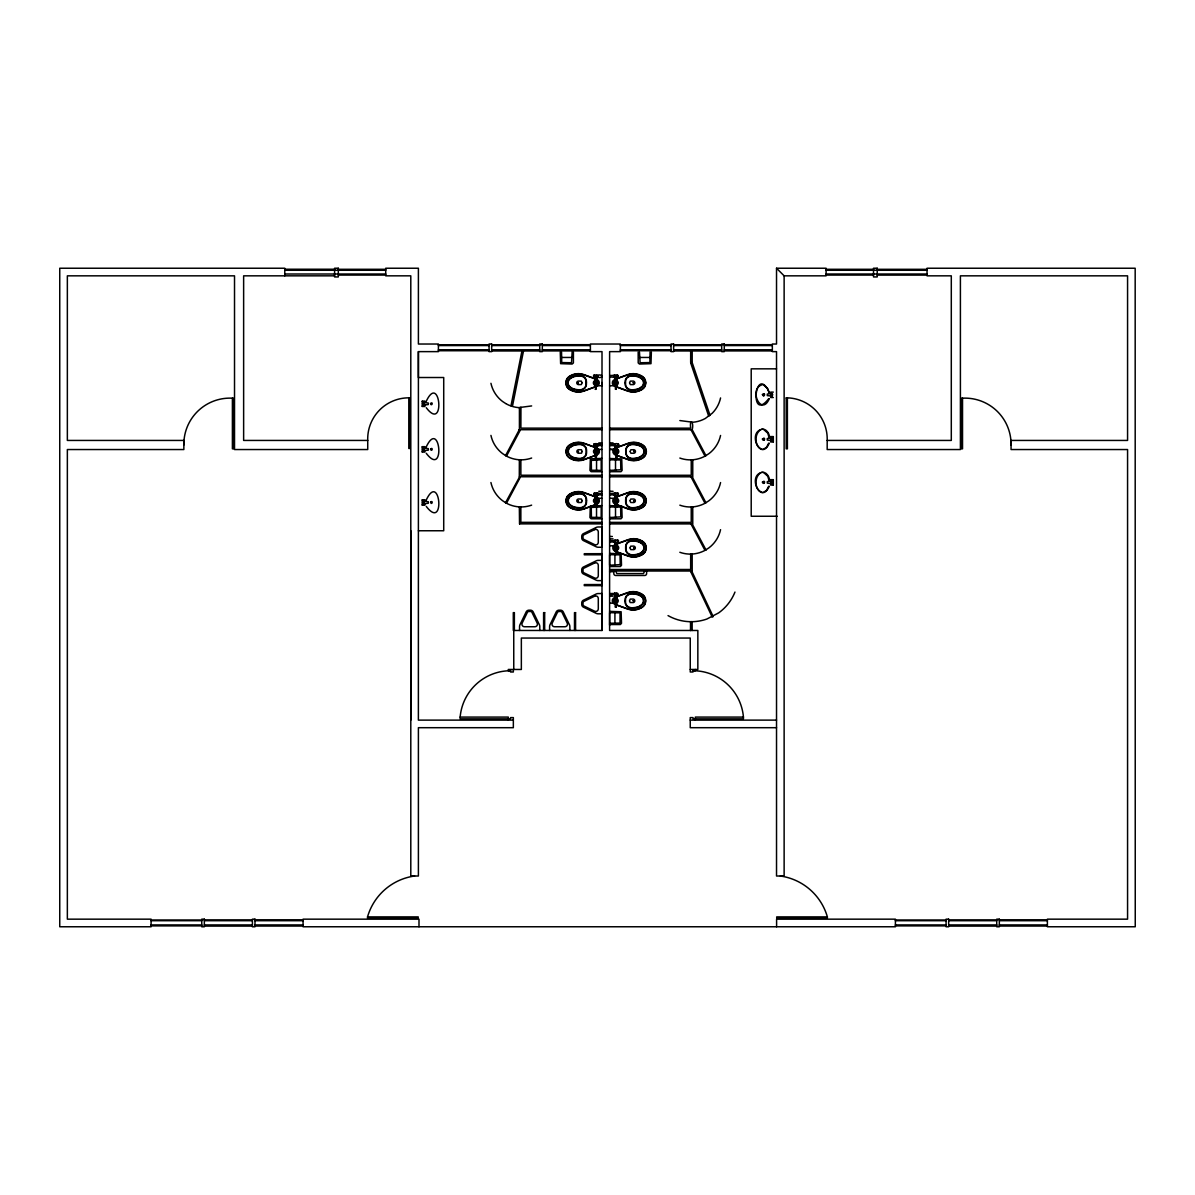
<?xml version="1.0" encoding="UTF-8"?>
<svg xmlns="http://www.w3.org/2000/svg" width="1195" height="1195" viewBox="0 0 1195 1195"><rect width="100%" height="100%" fill="white"/><g stroke="black" fill="none" stroke-linecap="round" stroke-linejoin="round"><path stroke-width="1.5" d="M410.796 530.759L410.796 876.01L418.399 876.01L418.399 727.695L513.342 727.695L513.342 717.597L510.564 717.597L510.564 718.852L460.15 718.852L460.15 717.09A50.683 50.683 0 0 1 510.564 670.724L510.564 671.993L513.342 671.993L513.342 669.469M410.796 720.122L410.796 275.836L385.716 275.836L385.716 268.233L418.399 268.233L418.399 344.026L438.416 344.026L438.416 351.629L418.399 351.629L418.384 720.122L513.342 720.122M519.526 524.007L519.347 507.113L520.856 507.113L520.856 522.349L601.996 522.379M519.556 476.895L505.545 502.692L506.501 503.2L520.258 477.283L519.302 476.775L519.362 460L520.871 460L520.871 475.237L601.996 475.266L601.996 476.79L519.556 476.76M560.261 352.137L560.619 363.668L572.151 364.042L573.406 362.951L573.421 352.137M561.545 352.092L561.725 362.563L571.509 362.757L572.136 352.092M598.008 493.326L598.008 495.044L596.917 495.178A1.882 1.882 0 0 1 594.841 495.223L593.766 495.044L594.259 493.326M594.259 495.178L594.722 493.191A2.629 2.629 0 0 1 597.052 493.191L597.156 495.178M594.273 445.899L594.737 443.898A2.629 2.629 0 0 1 597.067 443.913L597.171 445.899M594.139 375.275L594.722 377.291A1.882 1.882 0 0 0 596.798 377.291L597.888 377.127L597.888 375.409L596.932 375.275A2.629 2.629 0 0 0 594.602 375.275L593.631 375.409L593.631 377.127L594.109 375.544M594.602 377.261L594.602 375.275M594.677 498.688A2.405 2.405 0 0 1 598.292 500.78A2.405 2.405 0 0 1 594.677 502.856A2.405 2.405 0 0 1 594.677 498.688L596.992 498.644M594.722 493.191L594.751 497.045L597.022 497.045L597.052 493.191M594.692 449.395A2.405 2.405 0 0 1 598.307 451.486A2.405 2.405 0 0 1 594.692 453.562A2.405 2.405 0 0 1 594.692 449.395L597.022 449.35M594.737 443.898L594.766 447.766L597.037 447.766L597.067 443.913M594.707 385.059L595.14 386.164L596.529 385.163M594.647 380.727L596.888 380.727M594.632 378.367L596.903 379.129L594.632 379.129L594.722 376.769M596.947 502.931L596.514 504.096L595.125 503.08M595.095 498.21L595.095 497.045M596.962 453.637L596.529 454.802L595.14 453.786M595.11 448.932L595.11 447.766M594.976 380.294L594.976 379.129M597.022 496.941A1.494 1.494 0 0 1 595.887 496.941L595.887 496.403A1.494 1.494 0 0 1 597.022 496.403M597.037 447.647A1.494 1.494 0 0 1 595.902 447.647L595.902 447.109A1.494 1.494 0 0 1 597.037 447.109M596.903 379.024A1.494 1.494 0 0 1 595.767 379.024L595.767 378.486A1.494 1.494 0 0 1 596.903 378.486M596.529 517.51L596.544 506.979M596.544 470.397L596.559 459.881M596.544 380.294L596.544 379.129M596.663 498.21L596.663 497.045M596.678 448.932L596.693 447.766M596.783 378.367L596.798 376.769M597.037 377.261L596.932 375.275M597.948 444.032L598.023 445.765L596.947 445.899A1.882 1.882 0 0 1 594.856 445.929L593.781 445.765L594.288 444.032M513.76 669.469L513.745 630.467L601.996 630.467L602.011 351.629L590.39 351.629L590.39 344.026L620.384 344.026L620.384 351.629L609.614 351.629L609.599 630.467L697.85 630.467L697.835 669.469L690.247 669.469L690.247 671.993L693.025 671.993L693.025 670.724L695.311 670.724L695.311 669.469M690.247 669.469L690.247 638.055L521.349 638.055L521.349 669.469L508.278 669.469L508.278 670.724L510.564 670.724M690.68 350.957L690.665 362.503L692.189 362.503L692.189 350.957M784.129 275.836L784.129 876.01L776.526 876.01L776.526 351.629L772.343 351.629L772.343 344.026L776.526 344.026L776.526 268.233L826.103 268.233L826.103 275.836L784.129 275.836L776.526 268.233M595.319 389.256L596.126 386.373L596.215 389.256L595.409 389.361M596.245 455.011C597.455 458.85 594.333 458.85 595.543 455.011L597.082 454.832A3.54 3.54 0 0 0 597.082 448.14L597.082 448.14M596.23 504.29C597.44 508.144 594.318 508.144 595.528 504.29L597.067 504.111A3.54 3.54 0 0 0 597.067 497.434L597.067 497.434M616.052 455.011L616.754 455.011C617.964 458.865 614.842 458.865 616.052 455.011L615.216 454.832A3.54 3.54 0 0 1 615.216 448.14L615.216 448.14M615.948 504.305L616.665 504.305C617.875 508.144 614.738 508.144 615.948 504.305L615.126 504.126A3.54 3.54 0 0 1 615.126 497.434L615.126 497.434M615.858 554.301L616.665 551.403L616.754 554.301L615.963 554.39M615.44 604.341L616.157 604.341C617.367 608.195 614.23 608.195 615.44 604.341L614.618 604.162A3.54 3.54 0 0 1 614.618 597.485L614.618 597.485M422.238 406.27L423.075 405.12L428.288 404.552L428.288 403.014L423.075 402.461L422.238 401.296M422.238 451.859L423.075 450.709L428.288 450.142L428.288 448.603L423.075 448.05L422.238 446.885M422.238 504.977L423.075 503.812L428.288 503.259L428.288 501.721L423.075 501.153L422.238 500.003M773.314 436.802L772.478 437.953L767.28 438.52L767.28 440.059L772.478 440.611L773.314 441.777M773.314 479.897L772.478 481.047L767.28 481.6L767.28 483.153L772.478 483.706L773.314 484.856M597.948 445.765L597.978 444.107M597.948 494.984L597.948 493.401M601.832 376.948C596.439 379.696 596.514 372.81 601.832 375.588M598.008 445.556L601.966 445.586M597.993 494.835L601.951 494.879M425.808 402.282C440.044 370.45 445.84 433.397 426.271 407.719M425.808 447.871C440.044 416.039 445.84 478.986 426.271 453.308M425.808 500.989C440.044 469.142 445.84 532.089 426.271 506.411M593.721 375.409L593.721 377.127M597.112 375.409L597.112 377.127M617.546 375.409L617.964 377.127L617.964 375.409L617.008 375.275A2.629 2.629 0 0 0 614.678 375.275L609.779 375.588L609.779 376.948L614.798 377.261M593.84 493.326L593.84 495.044M594.229 494.909L593.84 494.192M614.275 445.765C614.947 441.732 613.214 446.527 615.365 445.899A1.882 1.882 0 0 0 617.442 445.929L618.532 445.765L618.532 444.047L618.114 445.765M615.096 445.63L614.364 444.898M618.487 445.63L618.114 444.898M614.26 493.326L614.26 495.059M618.009 493.326L618.009 495.059M617.934 493.326L618.442 495.059L618.009 494.192M613.707 594.378L614.469 593.452L609.734 593.557L609.734 594.916L614.499 594.378M617.457 594.378L617.92 595.095L617.86 593.452M614.574 375.275L614.574 377.261L614.544 375.544M594.229 445.69L594.229 444.107M597.261 444.032L597.246 445.765M617.89 377.127L617.934 375.544M597.231 493.326L597.231 495.044M614.26 540.439L614.26 542.157M618.009 540.439L618.009 542.157M617.352 542.291L618.442 542.157L617.471 540.304A2.629 2.629 0 0 0 615.141 540.304L614.185 540.439L614.185 542.157L615.276 542.291M617.86 595.035L617.89 594.378M582.04 383.012L581.293 384.581L578.246 384.626A1.792 1.792 0 0 1 578.246 381.085L581.293 381.13L582.04 382.684M582.159 451.65L581.487 453.174L578.365 453.249A1.792 1.792 0 0 1 578.38 449.708L581.427 449.753L582.159 451.322M582.144 500.929L581.457 502.468L578.35 502.542A1.792 1.792 0 0 1 578.35 498.987L581.412 499.047L582.144 500.6M629.571 382.684L630.318 381.13L633.365 381.085A1.792 1.792 0 0 1 633.365 384.626L630.377 384.596L629.571 383.012M630.138 451.322L630.885 449.768L633.933 449.708A1.792 1.792 0 0 1 633.933 453.263L630.93 453.234L630.138 451.65M630.049 500.615L630.781 499.062L633.828 499.002A1.792 1.792 0 0 1 633.828 502.557L630.781 502.497L630.049 500.944M630.034 547.728L630.781 546.16L633.828 546.115A1.792 1.792 0 0 1 633.828 549.655L630.781 549.61L630.034 548.057M629.526 600.667L630.273 599.098L633.32 599.053A1.792 1.792 0 0 1 633.32 602.594L630.213 602.519L629.526 600.995M613.722 377.127L613.722 375.409L613.737 376.918M593.855 444.032L593.855 445.765M594.184 494.192L594.199 493.401M615.052 444.898L615.052 444.047L610.331 444.226L610.331 445.586L614.275 445.586M618.442 444.898L618.442 444.047M614.962 495.059L614.962 493.326M618.353 494.192L618.383 493.401M614.962 542.157L614.962 540.439M768.654 398.742C748.653 424.359 755.195 361.01 769.744 393.319M769.281 398.742C761.245 417.473 747.965 388.196 762.425 384.715M768.654 443.211L766.592 447.199L763.5 449.26M769.281 443.211C760.812 462.54 746.696 431.843 762.425 429.184M768.654 486.305L766.592 490.294L763.5 492.355M769.281 486.305C760.812 505.619 746.696 474.938 762.425 472.279M602.011 471.696L591.062 471.666L589.957 470.412L590.345 458.88L602.011 458.387M616.187 389.361L615.485 386.373L615.395 389.256L616.291 389.256M617.471 453.786L615.769 454.802L615.649 453.786M617.068 503.08L615.679 504.096L615.246 503.08M616.934 551.209L617.068 550.193M616.859 602.982L615.171 604.147L614.738 602.982M760.737 429.677C754 433.83 754.329 447.064 762.425 449.395M760.737 472.772C754 476.924 754.329 490.159 762.425 492.474M704.975 550.342L705.916 549.805L692.174 523.918L691.218 524.426L704.975 550.342L705.931 549.849M519.974 407.779L520.93 407.271M691.621 571.031L690.665 571.539L712.235 617.113L713.191 616.605L691.711 571.046L690.755 571.554L691.382 571.016M595.394 386.851L583.862 391.138A16.461 16.461 0 0 1 570.344 389.988A10.172 10.172 0 0 1 567.042 387.15A10.202 10.202 0 0 1 565.773 382.848A10.202 10.202 0 0 1 567.042 378.561A10.172 10.172 0 0 1 570.344 375.723A16.461 16.461 0 0 1 583.862 374.573L594.632 378.531A1.494 1.494 0 0 1 595.767 378.486M596.947 386.194L596.126 386.538L596.947 386.194A3.54 3.54 0 0 0 596.947 379.517L596.947 379.517M614.663 379.517L614.663 379.517A3.54 3.54 0 0 0 614.663 386.194L615.485 386.538L614.663 386.194M596.26 455.175L597.082 454.832M596.245 504.469L597.067 504.111M615.126 551.224L615.948 551.522L615.126 551.224A3.54 3.54 0 0 1 615.126 544.547L615.53 544.382M616.934 596.499L627.704 592.541A16.461 16.461 0 0 1 641.222 593.691A10.172 10.172 0 0 1 644.523 596.529A10.202 10.202 0 0 1 645.793 600.831A10.202 10.202 0 0 1 644.523 605.118A10.172 10.172 0 0 1 641.222 607.956A16.461 16.461 0 0 1 627.704 609.106L616.172 604.819L627.808 608.823A16.147 16.147 0 0 0 641.073 607.687A9.859 9.859 0 0 0 644.269 604.954A9.904 9.904 0 0 0 645.479 600.801A9.904 9.904 0 0 0 644.269 596.693A9.859 9.859 0 0 0 641.073 593.96A16.147 16.147 0 0 0 627.808 592.825L616.934 596.663M616.978 378.695L627.853 374.857A16.147 16.147 0 0 1 641.117 375.992A9.859 9.859 0 0 1 644.314 378.725A9.904 9.904 0 0 1 645.524 382.878M595.394 386.747L583.757 390.855A16.147 16.147 0 0 1 570.493 389.719A9.859 9.859 0 0 1 567.296 386.986A9.904 9.904 0 0 1 566.086 382.833M617.546 447.318L628.406 443.494A16.147 16.147 0 0 1 641.67 444.63A9.859 9.859 0 0 1 644.867 447.363A9.904 9.904 0 0 1 646.092 451.501A9.904 9.904 0 0 1 644.867 455.624A9.859 9.859 0 0 1 641.67 458.357A16.147 16.147 0 0 1 628.406 459.492L616.769 455.385L628.301 459.776A16.461 16.461 0 0 0 641.82 458.626A10.172 10.172 0 0 0 645.121 455.788A10.202 10.202 0 0 0 646.39 451.486A10.202 10.202 0 0 0 645.121 447.199A10.172 10.172 0 0 0 641.82 444.361A16.461 16.461 0 0 0 628.301 443.196L617.546 447.169A1.494 1.494 0 0 0 616.396 447.124A1.494 1.494 0 0 0 615.261 447.124M617.442 496.612L628.316 492.773A16.147 16.147 0 0 1 641.581 493.908A9.859 9.859 0 0 1 644.777 496.642A9.904 9.904 0 0 1 645.987 500.795A9.904 9.904 0 0 1 644.777 504.902A9.859 9.859 0 0 1 641.581 507.636A16.147 16.147 0 0 1 628.316 508.771L616.68 504.663L628.212 509.07A16.461 16.461 0 0 0 641.73 507.905A10.172 10.172 0 0 0 645.031 505.082A10.202 10.202 0 0 0 646.301 500.78A10.202 10.202 0 0 0 645.031 496.478A10.172 10.172 0 0 0 641.73 493.64A16.461 16.461 0 0 0 628.212 492.489L617.442 496.463A1.494 1.494 0 0 0 616.306 496.403A1.494 1.494 0 0 0 615.171 496.403M617.442 543.725L628.316 539.886A16.147 16.147 0 0 1 641.581 541.021A9.859 9.859 0 0 1 644.777 543.755A9.904 9.904 0 0 1 645.987 547.908A9.904 9.904 0 0 1 644.777 552.015A9.859 9.859 0 0 1 641.581 554.749A16.147 16.147 0 0 1 628.316 555.884L616.68 551.776M531.641 405.927L518.675 407.629A30.98 30.98 0 0 1 506.172 403.835L505.903 403.656M772.179 393.543L767.28 394.051L767.28 395.59L772.179 396.083M519.87 523.873L601.996 523.888M284.783 269.233L334.6 269.233M338.304 269.293L385.716 269.293M826.103 269.293L873.515 269.293M877.22 269.308L927.036 269.308M284.783 270.264L385.716 270.264M826.103 270.264L927.036 270.264M284.783 274.013L385.716 274.013M826.103 274.013L927.036 274.013M338.304 275.074L385.716 275.074M826.103 275.074L873.515 275.074M877.22 275.104L927.036 275.104M334.6 275.836L243.631 275.836L243.631 440.432L367.731 440.432A41.123 41.123 0 0 1 408.81 397.83L410.079 397.83L410.079 448.469L408.81 448.469L408.81 397.83M438.416 344.892L489.069 344.892M491.668 344.757L539.722 344.757M542.321 344.698L590.39 344.698M620.384 344.892L671.037 344.892M673.621 344.757L721.69 344.757M724.275 344.698L772.343 344.698M438.416 345.564L489.069 345.564M491.668 345.564L539.722 345.564M542.321 345.564L590.39 345.564M620.384 345.564L671.037 345.564M673.621 345.564L721.69 345.564M724.275 345.564L772.343 345.564M438.416 349.776L489.069 349.776M491.668 349.776L539.722 349.776M542.321 349.776L590.39 349.776M620.384 349.776L671.037 349.776M673.621 349.776L721.69 349.776M724.275 349.776L772.343 349.776M438.416 350.733L489.069 350.733M620.384 350.733L671.037 350.733M491.668 350.957L539.722 350.957M542.321 350.912L590.39 350.912M673.621 350.957L721.69 350.957M724.275 350.912L772.343 350.912M561.605 357.454L572.136 357.454M639.474 357.454L649.99 357.454M776.526 368.837L751.207 368.837L751.207 516.255L777.168 516.255M616.874 377.261L617.457 375.275M594.751 377.605L596.783 377.605M614.827 377.605L616.859 377.605M614.708 378.367L616.978 378.367M614.678 375.275L614.708 379.129L616.978 379.129L617.008 375.275M598.053 385.746L602.011 385.746L602.011 382.505M609.614 385.746L613.558 385.746M615.081 385.163L615.081 386.045L616.605 386.045L616.904 385.014M773.314 392.109L770.685 392.109L770.685 393.693M773.314 397.517L770.685 397.517L770.685 395.933M232.398 398.189L233.593 398.189L233.593 448.827L232.398 448.827L232.398 398.189A46.127 46.127 0 0 0 183.851 444.988M962.528 398.189L961.333 398.189L961.333 448.827L962.528 448.827L962.528 398.189A46.127 46.127 0 0 1 1011.06 444.988M602.011 428.154L520.886 428.139L520.945 407.928L519.422 407.928L519.422 429.707L602.011 429.677M609.599 428.154L690.665 428.168C689.366 417.623 694.265 422.059 692.189 429.692L705.946 455.624L704.99 456.132L691.233 430.2L692.189 429.692L609.599 429.677M827.179 440.432L951.295 440.432L951.295 275.836L927.036 275.836L927.036 268.233L1135.175 268.233L1135.25 926.767L1047.388 926.767L1047.388 919.164L1127.572 919.164L1127.572 449.544L1011.06 449.544L1011.06 440.432L1127.572 440.432L1127.572 275.836L960.407 275.836L960.407 449.544L827.179 449.544L827.179 440.432A41.123 41.123 0 0 0 786.116 397.83M598.785 442.912L601.697 442.912M610.167 442.912L613.065 442.912M615.231 445.899L615.231 443.913A2.629 2.629 0 0 1 617.561 443.913L618.024 445.899M597.171 444.032L601.966 444.211M594.886 446.243L596.917 446.243M615.395 446.243L617.412 446.243M594.766 447.005L597.037 447.005M617.546 447.005L615.261 447.766L617.546 447.766L617.561 443.913M598.785 449.41L601.697 449.41M613.065 449.41L610.167 449.41L614.125 449.484M595.14 454.683L596.663 454.683M615.649 454.683L617.158 454.683M595.439 457.894L596.35 457.894M615.948 457.894L616.859 457.894M609.599 458.521L621.729 458.895L622.117 470.427L621.012 471.681L609.599 471.696M609.599 459.806L620.638 459.985L620.817 469.769L609.599 470.412M609.599 475.266L691.248 475.281L691.233 460.045L692.756 460.045L692.756 476.805L609.599 476.79M598.785 491.294L601.697 491.294M610.167 491.294L613.065 491.294M615.037 495.193L615.141 493.191A2.629 2.629 0 0 1 617.471 493.191L617.934 495.193M597.156 493.326L601.951 493.505M615.037 493.326L610.242 493.505L610.242 494.879L614.185 494.879M618.442 495.059L617.352 495.193A1.882 1.882 0 0 1 615.276 495.223L614.185 495.059L614.185 493.326M594.871 495.537L596.903 495.537M615.291 495.537L617.322 495.537L617.471 493.191M594.751 496.284L597.022 496.284M615.171 496.298L617.442 497.06L615.171 497.06L615.141 493.191M598.785 498.27L601.697 498.27M610.167 498.27L613.065 498.27M595.125 503.961L596.649 503.961M615.544 503.976L617.068 503.976M609.599 505.634L621.729 505.993L622.117 517.525L621.012 518.794L609.599 518.809M609.599 506.919L620.638 507.098L620.817 516.882L609.599 517.525M595.424 507.188L596.335 507.188M615.858 507.188L616.754 507.188M609.599 522.379L691.233 522.394L691.233 507.158L692.741 507.158L692.756 523.903L609.599 523.903M418.399 530.759L443.718 530.759L443.718 377.515L418.399 377.515L418.399 351.629M609.659 536.48L612.348 536.48M610.167 538.87L613.065 538.87M614.185 540.618L610.242 540.618L610.242 541.992L614.185 541.992M615.291 542.649L617.322 542.649L617.471 540.304M615.171 543.396L617.442 544.158L615.171 544.158L615.141 540.304L615.037 542.291M610.167 545.771L613.065 545.771M615.246 550.044L615.544 551.074L617.068 551.074M609.599 553.375L621.131 553.748L621.505 565.28L620.414 566.535L609.599 566.549M601.996 554.794L584.28 554.794L584.28 553.718L602.011 553.688L602.011 585.64L584.28 585.64L584.28 584.564L601.996 584.564M602.011 560.365L598.292 560.365A5.064 5.064 0 0 0 595.782 561.038L583.279 567.087A3.032 3.032 0 0 0 581.741 569.731L581.741 571.27A3.032 3.032 0 0 0 583.279 573.899L595.782 579.963A5.064 5.064 0 0 0 598.292 580.621L602.011 580.621M609.614 569.492L690.665 569.492L690.665 554.256L692.174 554.256L692.189 571.016L609.614 571.001M609.599 571.718L613.812 571.718M614.633 593.243L614.753 595.23A1.882 1.882 0 0 0 616.829 595.274L616.964 593.243A2.629 2.629 0 0 0 614.633 593.243L614.663 597.097L616.934 597.097L614.663 596.335A1.494 1.494 0 0 1 615.798 596.454A1.494 1.494 0 0 1 616.934 596.454M614.783 595.588L616.814 596.335M610.167 596.185L613.065 596.185M610.167 603.161L613.065 603.161M615.037 604.013L616.56 604.013M615.35 607.224L616.247 607.224M609.599 611.377L621.131 611.75L621.505 623.282L620.399 624.537L609.614 624.552M602.011 613.812L598.292 613.812A5.064 5.064 0 0 1 595.782 613.14L583.279 607.09A3.032 3.032 0 0 1 581.741 604.446L581.741 602.907A3.032 3.032 0 0 1 583.279 600.278L595.782 594.214A5.064 5.064 0 0 1 598.292 593.557L602.011 593.557L601.996 630.467M690.635 621.699L690.635 630.467L690.635 621.714L692.144 621.699L692.159 630.467M609.614 623.267L620.026 623.073L620.026 612.856L609.599 612.677L609.614 625.194M460.15 717.09L508.278 717.09L508.278 720.122M776.526 727.695L690.247 727.695L690.247 717.597L693.025 717.597L693.025 718.852L743.439 718.852L743.439 717.09L695.311 717.09L695.311 720.122M690.247 720.122L776.526 720.122M367.537 916.894L418.205 916.894L418.205 918.253L367.537 918.253L367.537 916.894A57.255 57.255 0 0 1 414.59 876.01M827.373 916.894L776.72 916.894L776.72 918.253L827.373 918.253L827.373 916.894A57.255 57.255 0 0 0 780.335 876.01M204.345 919.911L252.414 919.911M254.998 919.836L303.067 919.836M948.666 919.911L996.735 919.911M999.319 919.836L1047.388 919.836M151.093 920.03L201.761 920.03M895.413 920.03L946.082 920.03M151.093 920.703L201.761 920.703M204.345 920.703L252.414 920.703M254.998 920.703L303.067 920.703M895.413 920.703L946.082 920.703M948.666 920.703L996.735 920.703M999.319 920.703L1047.388 920.703M151.093 924.93L201.761 924.93M204.345 924.93L252.414 924.93M254.998 924.93L303.067 924.93M895.413 924.93L946.082 924.93M948.666 924.93L996.735 924.93M999.319 924.93L1047.388 924.93M151.093 925.886L201.761 925.886M895.413 925.886L946.082 925.886M204.345 926.095L252.414 926.095M254.998 926.05L303.067 926.05M948.666 926.095L996.735 926.095M999.319 926.05L1047.388 926.05M601.862 505.634L590.33 505.993L589.942 517.525L591.047 518.779L601.847 518.809M761.783 429.184C766.592 428.587 769.416 433.651 769.744 437.788M761.783 472.279C766.592 471.666 769.416 476.73 769.744 480.883M679.85 420.55L692.816 422.253A30.98 30.98 0 0 0 705.334 418.459L712.31 413.171A30.98 30.98 0 0 0 720.57 397.935M594.632 378.695L583.757 374.857A16.147 16.147 0 0 0 570.493 375.992A9.859 9.859 0 0 0 567.296 378.725A9.904 9.904 0 0 0 566.086 382.878M616.217 386.747L627.853 390.855A16.147 16.147 0 0 0 641.117 389.719A9.859 9.859 0 0 0 644.314 386.986A9.904 9.904 0 0 0 645.524 382.833M594.766 447.318L583.892 443.479A16.147 16.147 0 0 0 570.627 444.615A9.859 9.859 0 0 0 567.431 447.348A9.904 9.904 0 0 0 566.221 451.486A9.904 9.904 0 0 0 567.431 455.609A9.859 9.859 0 0 0 570.627 458.342A16.147 16.147 0 0 0 583.892 459.478L595.528 455.37L583.996 459.761A16.461 16.461 0 0 1 570.478 458.611A10.172 10.172 0 0 1 567.177 455.773A10.202 10.202 0 0 1 565.907 451.471A10.202 10.202 0 0 1 567.177 447.169A10.172 10.172 0 0 1 570.478 444.346A16.461 16.461 0 0 1 583.996 443.196L594.766 447.169A1.494 1.494 0 0 1 595.902 447.109M594.751 496.612L583.877 492.773A16.147 16.147 0 0 0 570.612 493.893A9.859 9.859 0 0 0 567.416 496.627A9.904 9.904 0 0 0 566.191 500.78A9.904 9.904 0 0 0 567.416 504.887A9.859 9.859 0 0 0 570.612 507.621A16.147 16.147 0 0 0 583.877 508.771L595.513 504.663L583.982 509.055A16.461 16.461 0 0 1 570.463 507.89A10.172 10.172 0 0 1 567.162 505.052A10.202 10.202 0 0 1 565.892 500.765A10.202 10.202 0 0 1 567.162 496.463A10.172 10.172 0 0 1 570.463 493.625A16.461 16.461 0 0 1 583.982 492.474L594.751 496.448A1.494 1.494 0 0 1 595.887 496.403M616.217 386.851L627.748 391.138A16.461 16.461 0 0 0 641.267 389.988A10.172 10.172 0 0 0 644.568 387.15A10.202 10.202 0 0 0 645.838 382.848A10.202 10.202 0 0 0 644.568 378.561A10.172 10.172 0 0 0 641.267 375.723A16.461 16.461 0 0 0 627.748 374.573L616.978 378.531A1.494 1.494 0 0 0 615.843 378.486A1.494 1.494 0 0 0 614.708 378.486M615.216 454.832L616.037 455.175M615.126 504.126L615.948 504.469M616.68 551.881L628.212 556.168A16.461 16.461 0 0 0 641.73 555.018A10.172 10.172 0 0 0 645.031 552.18A10.202 10.202 0 0 0 646.301 547.893A10.202 10.202 0 0 0 645.031 543.591A10.172 10.172 0 0 0 641.73 540.752A16.461 16.461 0 0 0 628.212 539.602L617.442 543.561A1.494 1.494 0 0 0 616.306 543.516A1.494 1.494 0 0 0 615.171 543.516M614.618 604.162L615.44 604.506M763.5 384.835L767.787 388.704L769.117 393.319M763.5 429.304L767.787 433.173L769.117 437.788M763.5 472.398L767.787 476.267L769.117 480.883M505.575 403.447L502.497 401.43A30.98 30.98 0 0 1 490.936 383.296M651.35 352.137L650.991 363.668L639.459 364.042L638.205 362.951L638.175 352.137M650.065 352.092L649.886 362.563L640.102 362.757L639.474 352.092M615.515 459.881L615.53 470.412M615.515 506.994L615.53 517.51M614.917 554.734L614.917 565.265M614.917 612.736L614.917 623.267M776.601 926.767L776.601 919.164L895.413 919.164L895.413 926.767L303.067 926.767L303.067 919.164L418.997 919.164L418.997 926.767M770.685 438.162L770.685 436.578L773.314 436.578L773.314 441.986L770.685 441.986L770.685 440.402M770.685 481.256L770.685 479.673L773.314 479.673L773.314 485.08L770.685 485.08L770.685 483.497M646.614 571.046L646.614 573.57A1.897 1.897 0 0 1 644.702 575.482L615.709 575.482A1.897 1.897 0 0 1 613.812 573.57L613.812 571.046M644.702 571.046L643.448 573.57L616.814 573.57L615.709 571.046M618.442 540.439L618.442 542.157M617.934 540.304L617.934 542.291M617.516 449.35L615.291 449.35M617.427 498.644L615.201 498.644M617.427 545.756L615.186 545.756M617.188 447.766L617.188 448.932M617.322 495.537L617.322 496.298M617.098 497.06L617.098 498.225M617.322 542.649L617.322 543.396M617.098 544.158L617.098 545.323M616.964 380.727L614.723 380.727M616.964 593.243L616.829 595.588M616.919 598.695L614.678 598.695M616.635 379.129L616.635 380.294M616.59 597.097L616.59 598.262M616.396 447.124L616.396 447.647A1.494 1.494 0 0 1 615.261 447.647M616.306 496.403L616.306 496.941A1.494 1.494 0 0 1 615.171 496.941M616.306 543.516L616.306 544.054A1.494 1.494 0 0 1 615.171 544.054M615.843 378.486L615.843 379.024A1.494 1.494 0 0 1 614.708 379.024M615.619 447.766L615.619 448.932M615.798 596.454L615.798 596.992A1.494 1.494 0 0 1 614.663 596.992M615.365 445.406L615.395 447.005M615.53 497.06L615.53 498.225M615.53 544.158L615.53 545.323M615.052 379.129L615.052 380.294M615.007 597.097L615.007 598.262M569.866 630.467L569.866 626.748A5.064 5.064 0 0 0 569.193 624.223L563.144 611.735A3.032 3.032 0 0 0 560.5 610.197L558.961 610.197A3.032 3.032 0 0 0 556.317 611.735L550.268 624.223A5.064 5.064 0 0 0 549.595 626.748L549.595 630.467M539.796 630.467L539.796 626.748A5.064 5.064 0 0 0 539.139 624.223L533.075 611.735A3.032 3.032 0 0 0 530.446 610.197L528.907 610.197A3.032 3.032 0 0 0 526.263 611.735L520.213 624.223A5.064 5.064 0 0 0 519.541 626.748L519.541 630.467M424.867 402.67L424.867 401.087L422.238 401.087L422.238 406.494L424.867 406.494L424.867 404.911M424.867 448.259L424.867 446.676L422.238 446.676L422.238 452.083L424.867 452.083L424.867 450.5M424.867 501.362L424.867 499.779L422.238 499.779L422.238 505.186L424.867 505.186L424.867 503.603M367.731 440.432L367.731 449.544L234.519 449.544L234.519 275.836L67.353 275.836L67.353 440.432L183.851 440.432L183.851 449.544L67.353 449.544L67.353 919.164L151.093 919.164L151.093 926.767L59.75 926.767L59.75 268.233L284.783 268.233L284.783 275.836M734.97 592.063A47.098 47.098 0 0 1 718.688 612.871L706.857 619.04A47.098 47.098 0 0 1 668.035 615.604M720.57 435.458A30.98 30.98 0 0 1 709.008 453.577L705.334 455.982A30.98 30.98 0 0 1 679.85 458.058M720.57 482.556A30.98 30.98 0 0 1 709.008 500.69L705.334 503.095A30.98 30.98 0 0 1 679.85 505.171M531.641 458.029A30.98 30.98 0 0 1 506.172 455.937L502.497 453.532A30.98 30.98 0 0 1 490.936 435.398M531.626 505.141A30.98 30.98 0 0 1 506.157 503.05L502.483 500.645A30.98 30.98 0 0 1 490.921 482.511M720.555 529.669A30.98 30.98 0 0 1 708.993 547.803L705.319 550.193A30.98 30.98 0 0 1 679.835 552.284M693.025 670.724A50.683 50.683 0 0 1 743.439 717.09M595.767 379.024A1.494 1.494 0 0 1 594.632 379.024M596.215 380.294A1.539 1.539 0 0 1 596.888 380.548M594.647 380.548A1.539 1.539 0 0 1 595.304 380.294M570.986 496.015A5.363 5.363 0 0 0 570.971 505.365A11.128 11.128 0 0 0 573.884 506.814A20.972 20.972 0 0 0 580.187 507.696A12.921 12.921 0 0 0 582.637 507.128A9.5 9.5 0 0 0 584.788 505.649A7.543 7.543 0 0 0 586.013 503.334A12.996 12.996 0 0 0 586.162 500.765A12.996 12.996 0 0 0 586.013 498.21A7.543 7.543 0 0 0 584.788 495.88A9.5 9.5 0 0 0 582.637 494.401A12.921 12.921 0 0 0 580.187 493.834A20.972 20.972 0 0 0 573.884 494.715A11.128 11.128 0 0 0 570.986 496.149M595.887 496.941A1.494 1.494 0 0 1 594.751 496.941M596.335 498.21A1.539 1.539 0 0 1 596.992 498.464M594.766 498.464A1.539 1.539 0 0 1 595.424 498.21M571.001 446.721A5.363 5.363 0 0 0 571.001 456.087A11.128 11.128 0 0 0 573.899 457.536A20.972 20.972 0 0 0 580.202 458.417A12.921 12.921 0 0 0 582.652 457.834A9.5 9.5 0 0 0 584.803 456.37A7.543 7.543 0 0 0 586.028 454.04A12.996 12.996 0 0 0 586.177 451.486A12.996 12.996 0 0 0 586.028 448.917A7.543 7.543 0 0 0 584.803 446.601A9.5 9.5 0 0 0 582.652 445.123A12.921 12.921 0 0 0 580.202 444.54A20.972 20.972 0 0 0 573.899 445.421A11.128 11.128 0 0 0 571.001 446.87M570.792 446.407A5.751 5.751 0 0 0 570.792 456.4A11.517 11.517 0 0 0 573.779 457.894A21.361 21.361 0 0 0 580.232 458.79A13.309 13.309 0 0 0 582.802 458.193A9.874 9.874 0 0 0 585.072 456.624A7.917 7.917 0 0 0 586.401 454.13A13.369 13.369 0 0 0 586.566 451.695L586.566 451.277A13.369 13.369 0 0 0 586.401 448.827A7.917 7.917 0 0 0 585.087 446.332A9.874 9.874 0 0 0 582.802 444.764A13.309 13.309 0 0 0 580.232 444.167A21.361 21.361 0 0 0 573.794 445.063A11.517 11.517 0 0 0 570.792 446.542M595.902 447.647A1.494 1.494 0 0 1 594.766 447.647M596.35 448.932A1.539 1.539 0 0 1 597.022 449.186M594.781 449.186A1.539 1.539 0 0 1 595.439 448.932M641.207 543.142A5.363 5.363 0 0 1 641.207 552.493A11.128 11.128 0 0 1 638.309 553.942A20.972 20.972 0 0 1 632.006 554.824A12.921 12.921 0 0 1 629.556 554.241A9.5 9.5 0 0 1 627.405 552.777A7.543 7.543 0 0 1 626.18 550.447A12.996 12.996 0 0 1 626.031 547.893A12.996 12.996 0 0 1 626.18 545.323A7.543 7.543 0 0 1 627.405 543.008A9.5 9.5 0 0 1 629.556 541.529A12.921 12.921 0 0 1 632.006 540.947A20.972 20.972 0 0 1 638.309 541.828A11.128 11.128 0 0 1 641.207 543.277M641.416 542.814A5.751 5.751 0 0 1 641.416 552.822A11.517 11.517 0 0 1 638.414 554.301A21.361 21.361 0 0 1 631.976 555.197A13.309 13.309 0 0 1 629.406 554.599A9.874 9.874 0 0 1 627.121 553.031A7.917 7.917 0 0 1 625.807 550.536A13.369 13.369 0 0 1 625.642 548.087L625.642 547.683A13.369 13.369 0 0 1 625.807 545.234A7.917 7.917 0 0 1 627.121 542.739A9.874 9.874 0 0 1 629.406 541.171A13.309 13.309 0 0 1 631.976 540.573A21.361 21.361 0 0 1 638.414 541.469A11.517 11.517 0 0 1 641.416 542.948M617.442 544.054A1.494 1.494 0 0 1 616.306 544.054M617.352 542.336A1.882 1.882 0 0 1 615.276 542.336M615.186 545.577A1.539 1.539 0 0 1 615.858 545.323M616.769 545.323A1.539 1.539 0 0 1 617.427 545.577M641.416 495.701A5.751 5.751 0 0 1 641.416 505.709A11.517 11.517 0 0 1 638.414 507.188A21.361 21.361 0 0 1 631.976 508.084A13.309 13.309 0 0 1 629.406 507.487A9.874 9.874 0 0 1 627.121 505.918A7.917 7.917 0 0 1 625.807 503.424A13.369 13.369 0 0 1 625.642 500.989L625.642 500.571A13.369 13.369 0 0 1 625.807 498.121A7.917 7.917 0 0 1 627.121 495.641A9.874 9.874 0 0 1 629.406 494.073A13.309 13.309 0 0 1 631.976 493.46A21.361 21.361 0 0 1 638.414 494.357A11.517 11.517 0 0 1 641.416 495.85M617.442 496.941A1.494 1.494 0 0 1 616.306 496.941M615.201 498.479A1.539 1.539 0 0 1 615.858 498.225M616.769 498.225A1.539 1.539 0 0 1 617.427 498.479M641.506 446.422A5.751 5.751 0 0 1 641.506 456.415A11.517 11.517 0 0 1 638.518 457.909A21.361 21.361 0 0 1 632.065 458.805A13.309 13.309 0 0 1 629.496 458.208A9.874 9.874 0 0 1 627.226 456.624A7.917 7.917 0 0 1 625.911 454.145A13.369 13.369 0 0 1 625.747 451.695L625.747 451.277A13.369 13.369 0 0 1 625.911 448.842A7.917 7.917 0 0 1 627.226 446.347A9.874 9.874 0 0 1 629.496 444.779A13.309 13.309 0 0 1 632.065 444.181A21.361 21.361 0 0 1 638.518 445.078A11.517 11.517 0 0 1 641.506 446.557M617.546 447.647A1.494 1.494 0 0 1 616.396 447.647M615.291 449.186A1.539 1.539 0 0 1 615.948 448.932M616.859 448.932A1.539 1.539 0 0 1 617.516 449.186M640.699 596.066A5.363 5.363 0 0 1 640.699 605.432A11.128 11.128 0 0 1 637.801 606.881A20.972 20.972 0 0 1 631.498 607.762A12.921 12.921 0 0 1 629.048 607.179A9.5 9.5 0 0 1 626.897 605.701A7.543 7.543 0 0 1 625.672 603.385A12.996 12.996 0 0 1 625.523 600.831A12.996 12.996 0 0 1 625.672 598.262A7.543 7.543 0 0 1 626.897 595.946A9.5 9.5 0 0 1 629.048 594.468A12.921 12.921 0 0 1 631.498 593.885A20.972 20.972 0 0 1 637.801 594.766A11.128 11.128 0 0 1 640.699 596.215M616.934 596.992A1.494 1.494 0 0 1 615.798 596.992M614.678 598.516A1.539 1.539 0 0 1 615.335 598.262M616.247 598.262A1.539 1.539 0 0 1 616.919 598.516M616.978 379.024A1.494 1.494 0 0 1 615.843 379.024M616.874 377.291A1.882 1.882 0 0 1 614.798 377.291M614.723 380.548A1.539 1.539 0 0 1 615.38 380.294M616.291 380.294A1.539 1.539 0 0 1 616.964 380.548M586.536 500.75L586.551 500.974A13.369 13.369 0 0 1 586.372 503.424A7.917 7.917 0 0 1 585.057 505.918A9.874 9.874 0 0 1 582.787 507.487A13.309 13.309 0 0 1 580.217 508.084A21.361 21.361 0 0 1 573.764 507.173A11.517 11.517 0 0 1 570.777 505.694A5.751 5.751 0 0 1 570.777 495.686A11.517 11.517 0 0 1 573.779 494.342A21.361 21.361 0 0 1 580.217 493.445A13.309 13.309 0 0 1 582.787 494.058A9.874 9.874 0 0 1 585.072 495.626A7.917 7.917 0 0 1 586.386 498.121A13.369 13.369 0 0 1 586.551 500.556L586.536 500.75M591.241 507.546L591.42 517.315L601.19 517.51L601.204 506.919L591.241 507.457M591.256 460.433L591.435 470.218L601.204 470.412L601.219 459.806L591.256 460.433M595.08 500.302L595.08 501.243L596.693 501.243L596.693 500.302L595.08 500.302M595.095 451.023L595.095 451.949L596.708 451.949L596.708 451.023L595.095 451.023M594.961 382.385L594.961 383.326L596.574 383.326L596.574 382.385L594.961 382.385M586.431 382.639L586.431 383.057A13.369 13.369 0 0 1 586.267 385.507A7.917 7.917 0 0 1 584.952 388.002A9.874 9.874 0 0 1 582.667 389.57A13.309 13.309 0 0 1 580.098 390.167A21.361 21.361 0 0 1 573.66 389.271A11.517 11.517 0 0 1 570.657 387.792A5.751 5.751 0 0 1 567.744 382.863A5.751 5.751 0 0 1 570.657 377.919A11.517 11.517 0 0 1 573.66 376.44A21.361 21.361 0 0 1 580.098 375.544A13.309 13.309 0 0 1 582.667 376.141A9.874 9.874 0 0 1 584.952 377.71A7.917 7.917 0 0 1 586.267 380.204A13.369 13.369 0 0 1 586.431 382.639M625.194 382.863L625.179 383.057A13.369 13.369 0 0 0 625.343 385.507A7.917 7.917 0 0 0 626.658 388.002A9.874 9.874 0 0 0 628.943 389.57A13.309 13.309 0 0 0 631.513 390.167A21.361 21.361 0 0 0 637.951 389.271A11.517 11.517 0 0 0 640.953 387.792A5.751 5.751 0 0 0 643.866 382.863A5.751 5.751 0 0 0 640.953 377.919A11.517 11.517 0 0 0 637.951 376.44A21.361 21.361 0 0 0 631.513 375.544A13.309 13.309 0 0 0 628.943 376.141A9.874 9.874 0 0 0 626.658 377.71A7.917 7.917 0 0 0 625.343 380.204A13.369 13.369 0 0 0 625.179 382.639L625.194 382.863M625.149 600.846L625.134 601.025A13.369 13.369 0 0 0 625.299 603.475A7.917 7.917 0 0 0 626.613 605.97A9.874 9.874 0 0 0 628.899 607.538A13.309 13.309 0 0 0 631.468 608.135A21.361 21.361 0 0 0 637.906 607.239A11.517 11.517 0 0 0 640.908 605.76A5.751 5.751 0 0 0 640.908 595.752A11.517 11.517 0 0 0 637.906 594.408A21.361 21.361 0 0 0 631.468 593.512A13.309 13.309 0 0 0 628.899 594.109A9.874 9.874 0 0 0 626.613 595.678A7.917 7.917 0 0 0 625.299 598.172A13.369 13.369 0 0 0 625.134 600.622L625.149 600.846M620.22 564.623L609.599 565.265L609.599 554.674L620.026 554.853L620.22 564.623M577.723 382.729L578.365 383.207L577.723 382.729M577.857 451.351L578.499 451.829L577.902 451.217M577.842 500.63L578.47 501.123L577.872 500.511M633.156 382.729L633.783 383.207L633.156 382.729M633.708 451.351L634.351 451.844L633.753 451.232M633.619 500.645L634.246 501.138L633.619 500.645M633.619 547.758L634.246 548.251L633.619 547.758M633.111 600.697L633.738 601.175L633.111 600.697M422.582 403.522C423.822 407.39 425.584 400.788 422.582 403.522M422.582 449.111C423.822 452.98 425.584 446.377 422.582 449.111M430.544 403.522C431.783 407.39 433.561 400.788 430.544 403.522M422.582 502.229C423.822 506.097 425.584 499.495 422.582 502.229M430.544 449.111C431.783 452.98 433.561 446.377 430.544 449.111M430.544 502.229C431.783 506.097 433.561 499.495 430.544 502.229M594.348 382.475C596.141 388.076 598.71 378.516 594.348 382.475M594.99 382.639C595.976 385.746 597.395 380.458 594.99 382.639M594.483 451.098C596.275 456.714 598.844 447.139 594.483 451.098M595.11 451.277C596.111 454.369 597.53 449.096 595.11 451.277M594.468 500.391C596.26 506.008 598.829 496.433 594.468 500.391M595.095 500.571C596.096 503.663 597.515 498.375 595.095 500.571M614.424 382.475C616.217 388.076 618.786 378.516 614.424 382.475M615.066 382.639C616.052 385.746 617.471 380.458 615.066 382.639M614.977 451.112C616.784 456.714 619.354 447.154 614.977 451.112M615.619 451.277C616.62 454.369 618.024 449.096 615.619 451.277M614.887 500.391C616.695 506.008 619.249 496.433 614.887 500.391M615.53 500.571C616.515 503.663 617.934 498.39 615.53 500.571M614.887 547.504C616.695 553.121 619.249 543.546 614.887 547.504M615.53 547.683C616.515 550.775 617.934 545.488 615.53 547.683M614.379 600.443C616.172 606.059 618.741 596.484 614.379 600.443M615.022 600.607C616.008 603.714 617.427 598.426 615.022 600.607M762.425 394.559C764.247 398.712 766.234 391.527 762.425 394.559M763.052 394.559C763.769 398.01 765.203 392.259 763.052 394.559M762.425 439.028C764.247 443.166 766.234 435.981 762.425 439.028M763.052 439.028C763.769 442.479 765.203 436.728 763.052 439.028M771.029 394.559C772.269 398.428 774.031 391.826 771.029 394.559M762.425 482.108C764.247 486.26 766.234 479.076 762.425 482.108M763.052 482.108C763.769 485.573 765.203 479.822 763.052 482.108M771.029 439.028C772.269 442.897 774.031 436.294 771.029 439.028M771.029 482.108C772.269 485.977 774.031 479.389 771.029 482.108M521.946 350.957L510.997 405.732L512.565 405.688L523.44 351.255L521.946 350.957M527.383 612.333L522.155 623.103A2.539 2.539 0 0 0 524.441 626.748L534.897 626.748A2.539 2.539 0 0 0 537.182 623.103L531.954 612.333A1.778 1.778 0 0 0 530.446 611.467L528.907 611.467A1.778 1.778 0 0 0 527.383 612.333M557.438 612.333L552.224 623.103A2.539 2.539 0 0 0 554.495 626.748L564.966 626.748A2.539 2.539 0 0 0 567.237 623.103L562.023 612.333A1.778 1.778 0 0 0 560.5 611.467L558.961 611.467A1.778 1.778 0 0 0 557.438 612.333M519.317 429.662L505.56 455.579L506.516 456.087L520.273 430.17L519.317 429.662M709.979 415.218L708.665 416.039L690.755 363.116L692.189 362.638L709.979 415.218M615.843 381.922L615.037 382.385L615.843 383.789L616.65 382.385L615.843 381.922M616.396 450.56L615.589 451.023L616.396 452.427L617.217 451.949L616.396 450.56M616.306 499.839L615.5 500.317L616.306 501.721L617.113 501.243L616.306 499.839M616.306 546.952L615.5 548.356L616.306 548.819L617.113 548.356L616.306 546.952M615.798 599.89L614.992 601.294L615.798 601.757L616.605 600.353L615.798 599.89M692.189 476.805L691.233 477.313L704.975 503.244L705.931 502.736L692.189 476.805M595.782 527.652L583.279 533.717A3.032 3.032 0 0 0 581.741 536.346L581.741 537.884A3.032 3.032 0 0 0 583.279 540.528L595.782 546.578A5.064 5.064 0 0 0 598.292 547.25L602.011 547.25L602.011 526.98L598.292 526.98A5.064 5.064 0 0 0 595.782 527.652M594.647 529.609L583.877 534.822A1.778 1.778 0 0 0 583.011 536.346L583.011 537.884A1.778 1.778 0 0 0 583.877 539.408L594.647 544.636A2.539 2.539 0 0 0 598.292 542.351L598.292 531.88A2.539 2.539 0 0 0 594.647 529.609M594.647 562.979L583.877 568.208A1.778 1.778 0 0 0 583.011 569.731L583.011 571.27A1.778 1.778 0 0 0 583.877 572.778L594.647 578.007A2.539 2.539 0 0 0 598.292 575.721L598.292 565.265A2.539 2.539 0 0 0 594.647 562.979M594.647 596.171L583.877 601.399A1.778 1.778 0 0 0 583.011 602.907L583.011 604.446A1.778 1.778 0 0 0 583.877 605.97L594.647 611.198A2.539 2.539 0 0 0 598.292 608.912L598.292 598.456A2.539 2.539 0 0 0 594.647 596.171M338.304 268.233L334.6 268.233L334.6 276.941L338.304 276.941L338.304 268.233M877.22 268.233L873.515 268.233L873.515 276.941L877.22 276.941L877.22 268.233M491.668 344.011L489.069 344.011L489.069 351.629L491.668 351.629L491.668 344.011M542.321 344.011L539.722 344.011L539.722 351.629L542.321 351.629L542.321 344.011M673.621 344.011L671.037 344.011L671.037 351.629L673.621 351.629L673.621 344.011M724.275 344.011L721.69 344.011L721.69 351.629L724.275 351.629L724.275 344.011M787.385 398.189L786.205 398.189L786.205 448.827L787.385 448.827L787.385 398.189M514.373 612.647L513.297 612.647L513.297 630.377L514.373 630.377L514.373 612.647M544.666 612.647L543.591 612.647L543.591 630.377L544.666 630.377L544.666 612.647M575.572 612.647L574.496 612.647L574.496 630.377L575.572 630.377L575.572 612.647M204.345 919.164L201.761 919.164L201.761 926.767L204.345 926.767L204.345 919.164M254.998 919.164L252.414 919.164L252.414 926.767L254.998 926.767L254.998 919.164M948.666 919.164L946.082 919.164L946.082 926.767L948.666 926.767L948.666 919.164M999.319 919.164L996.735 919.164L996.735 926.767L999.319 926.767L999.319 919.164M568.118 382.848A5.363 5.363 0 0 0 570.866 387.464A11.128 11.128 0 0 0 573.764 388.913A20.972 20.972 0 0 0 580.068 389.794A12.921 12.921 0 0 0 582.518 389.212A9.5 9.5 0 0 0 584.669 387.733A7.543 7.543 0 0 0 585.894 385.417A12.996 12.996 0 0 0 586.043 382.848A12.996 12.996 0 0 0 585.894 380.294A7.543 7.543 0 0 0 584.669 377.964A9.5 9.5 0 0 0 582.518 376.5A12.921 12.921 0 0 0 580.068 375.917A20.972 20.972 0 0 0 573.764 376.798A11.128 11.128 0 0 0 570.866 378.247A5.363 5.363 0 0 0 568.118 382.848M594.557 384.939A2.405 2.405 0 0 0 598.172 382.848A2.405 2.405 0 0 0 594.557 380.772A2.405 2.405 0 0 0 594.557 384.939M595.005 384.163A1.524 1.524 0 0 0 597.291 382.848A1.524 1.524 0 0 0 595.005 381.534A1.524 1.524 0 0 0 595.005 384.163M595.125 502.094A1.524 1.524 0 0 0 597.41 500.78A1.524 1.524 0 0 0 595.125 499.45A1.524 1.524 0 0 0 595.125 502.094M595.14 452.8A1.524 1.524 0 0 0 597.425 451.486A1.524 1.524 0 0 0 595.14 450.171A1.524 1.524 0 0 0 595.14 452.8M614.603 549.595A2.405 2.405 0 0 0 618.637 548.505A2.405 2.405 0 0 0 615.679 545.562A2.405 2.405 0 0 0 614.603 549.595M615.231 548.968A1.524 1.524 0 0 0 617.77 548.281A1.524 1.524 0 0 0 615.918 546.414A1.524 1.524 0 0 0 615.231 548.968M641.207 505.38A5.363 5.363 0 0 0 641.207 496.03A11.128 11.128 0 0 0 638.309 494.73A20.972 20.972 0 0 0 632.006 493.849A12.921 12.921 0 0 0 629.556 494.416A9.5 9.5 0 0 0 627.405 495.895A7.543 7.543 0 0 0 626.18 498.21A12.996 12.996 0 0 0 626.031 500.78A12.996 12.996 0 0 0 626.18 503.349A7.543 7.543 0 0 0 627.405 505.664A9.5 9.5 0 0 0 629.556 507.143A12.921 12.921 0 0 0 632.006 507.711A20.972 20.972 0 0 0 638.309 506.829A11.128 11.128 0 0 0 641.207 505.38M614.603 502.483A2.405 2.405 0 0 0 618.637 501.407A2.405 2.405 0 0 0 615.679 498.449A2.405 2.405 0 0 0 614.603 502.483M615.231 501.855A1.524 1.524 0 0 0 617.77 501.168A1.524 1.524 0 0 0 615.918 499.316A1.524 1.524 0 0 0 615.231 501.855M641.312 456.102A5.363 5.363 0 0 0 641.312 446.736A11.128 11.128 0 0 0 638.399 445.436A20.972 20.972 0 0 0 632.095 444.555A12.921 12.921 0 0 0 629.645 445.123A9.5 9.5 0 0 0 627.494 446.601A7.543 7.543 0 0 0 626.285 448.932A12.996 12.996 0 0 0 626.135 451.486A12.996 12.996 0 0 0 626.285 454.055A7.543 7.543 0 0 0 627.494 456.37A9.5 9.5 0 0 0 629.645 457.849A12.921 12.921 0 0 0 632.095 458.417A20.972 20.972 0 0 0 638.399 457.536A11.128 11.128 0 0 0 641.312 456.102M614.708 453.189A2.405 2.405 0 0 0 618.726 452.113A2.405 2.405 0 0 0 615.784 449.171A2.405 2.405 0 0 0 614.708 453.189M615.335 452.561A1.524 1.524 0 0 0 617.875 451.874A1.524 1.524 0 0 0 616.008 450.022A1.524 1.524 0 0 0 615.335 452.561M614.096 602.519A2.405 2.405 0 0 0 618.129 601.443A2.405 2.405 0 0 0 615.171 598.501A2.405 2.405 0 0 0 614.096 602.519M614.723 601.892A1.524 1.524 0 0 0 617.262 601.219A1.524 1.524 0 0 0 615.41 599.352A1.524 1.524 0 0 0 614.723 601.892M640.744 387.464A5.363 5.363 0 0 0 643.493 382.848A5.363 5.363 0 0 0 640.744 378.247A11.128 11.128 0 0 0 637.846 376.798A20.972 20.972 0 0 0 631.543 375.917A12.921 12.921 0 0 0 629.093 376.5A9.5 9.5 0 0 0 626.942 377.964A7.543 7.543 0 0 0 625.717 380.294A12.996 12.996 0 0 0 625.568 382.848A12.996 12.996 0 0 0 625.717 385.417A7.543 7.543 0 0 0 626.942 387.733A9.5 9.5 0 0 0 629.093 389.212A12.921 12.921 0 0 0 631.543 389.794A20.972 20.972 0 0 0 637.846 388.913A11.128 11.128 0 0 0 640.744 387.464M614.14 384.551A2.405 2.405 0 0 0 618.173 383.476A2.405 2.405 0 0 0 615.216 380.533A2.405 2.405 0 0 0 614.14 384.551M614.768 383.924A1.524 1.524 0 0 0 617.307 383.251A1.524 1.524 0 0 0 615.455 381.384A1.524 1.524 0 0 0 614.768 383.924"/></g></svg>
